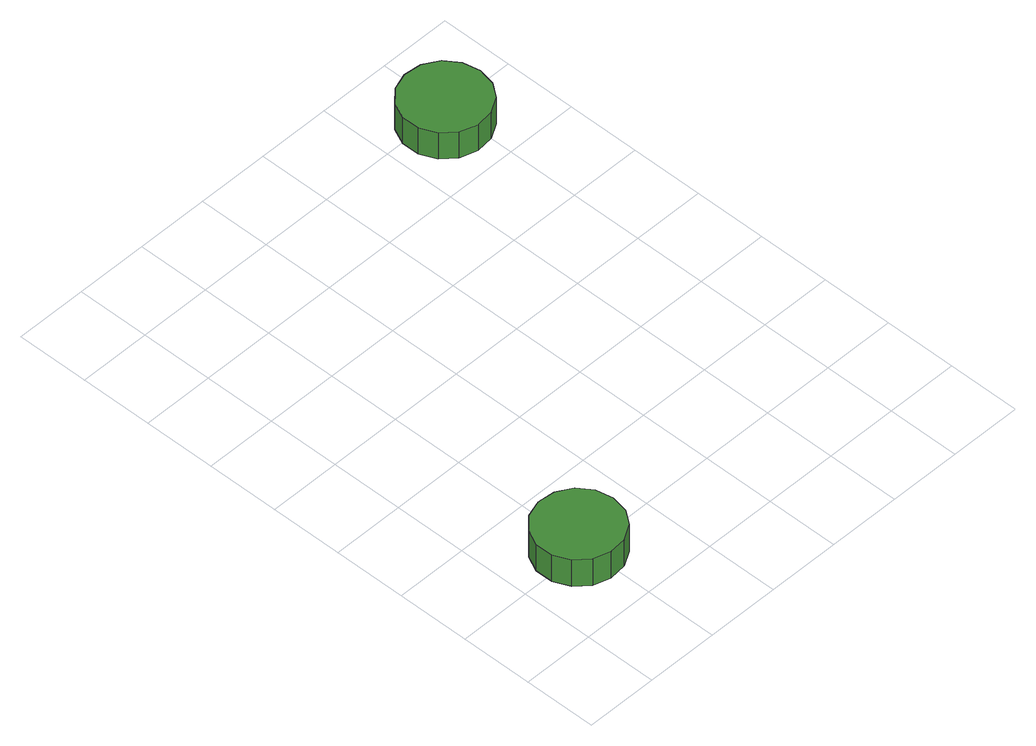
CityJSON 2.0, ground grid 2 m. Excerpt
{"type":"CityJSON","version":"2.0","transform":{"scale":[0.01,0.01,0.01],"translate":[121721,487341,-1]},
"CityObjects":{
"tree1":{"type":"SolitaryVegetationObject","attributes":{"function":"something"},"geometry":[{"type":"MultiSurface","lod":"1","boundaries":[[[0,1,2,3,4,5,6,7,8,9,10,11,12,13,14]],[[15,16,17,18,19,20,21,22,23,24,25,26,27,28,29]],[[0,29,28,1]],[[1,28,27,2]],[[2,27,26,3]],[[3,26,25,4]],[[4,25,24,5]],[[5,24,23,6]],[[6,23,22,7]],[[7,22,21,8]],[[8,21,20,9]],[[9,20,19,10]],[[10,19,18,11]],[[11,18,17,12]],[[12,17,16,13]],[[13,16,15,14]],[[14,15,29,0]]]}]},
"tree2":{"type":"SolitaryVegetationObject","attributes":{"function":"something"},"geometry":[{"type":"MultiSurface","lod":"1","boundaries":[[[30,31,32,33,34,35,36,37,38,39,40,41,42,43,44]],[[45,46,47,48,49,50,51,52,53,54,55,56,57,58,59]],[[30,59,58,31]],[[31,58,57,32]],[[32,57,56,33]],[[33,56,55,34]],[[34,55,54,35]],[[35,54,53,36]],[[36,53,52,37]],[[37,52,51,38]],[[38,51,50,39]],[[39,50,49,40]],[[40,49,48,41]],[[41,48,47,42]],[[42,47,46,43]],[[43,46,45,44]],[[44,45,59,30]]]}]}
},
"vertices":[
[301,209,148],[291,256,148],[263,295,148],[221,319,148],[173,324,148],[127,309,148],[92,277,148],[72,233,148],[72,184,148],[92,140,148],[127,108,148],[173,93,148],[221,98,148],[263,122,148],[291,161,148],[291,161,62],[263,122,62],[221,98,62],[173,93,62],[127,108,62],[92,140,62],[72,184,62],[72,233,62],[92,277,62],[127,309,62],[173,324,62],[221,319,62],[263,295,62],[291,256,62],[301,209,62],
[1079,1372,149],[1069,1419,149],[1041,1458,149],[999,1483,149],[950,1488,149],[904,1473,149],[868,1440,149],[848,1396,149],[848,1347,149],[868,1303,149],[904,1271,149],[950,1256,149],[999,1261,149],[1041,1285,149],[1069,1324,149],[1069,1324,65],[1041,1285,65],[999,1261,65],[950,1256,65],[904,1271,65],[868,1303,65],[848,1347,65],[848,1396,65],[868,1440,65],[904,1473,65],[950,1488,65],[999,1483,65],[1041,1458,65],[1069,1419,65],[1079,1372,65]
]}
